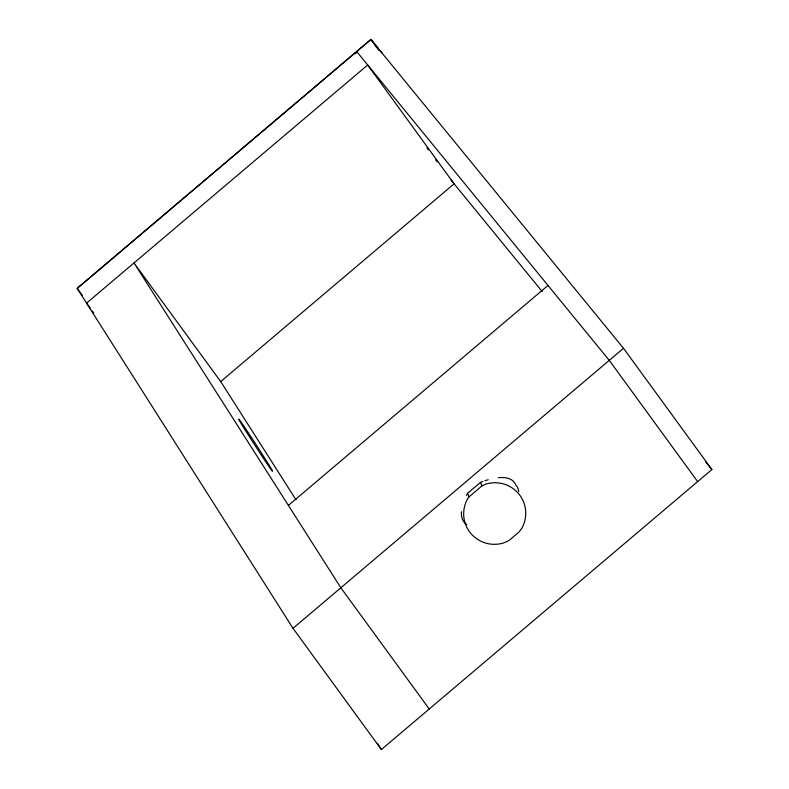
<?xml version="1.0" encoding="UTF-8"?>
<svg xmlns="http://www.w3.org/2000/svg" width="789" height="789" viewBox="0 0 789 789"><rect width="100%" height="100%" fill="white"/><g stroke="black" fill="none" stroke-linecap="round" stroke-linejoin="round"><path stroke-width="1.18" d="M355.583 53.79L356.756 51.63M469.09 496.804L467.453 499.042A31.116 30.722 -24.1 0 0 503.461 542.99L509.023 540.504L519.083 531.973L521.963 528.028A31.116 30.722 -24.1 0 0 485.965 484.081L482.04 485.837L469.09 496.804L467.542 493.362L480.491 482.385A78.348 28.226 -39.3 0 1 482.76 481.527M381.906 52.912L370.919 39.489L77.125 288.301L293.005 628.31L381.383 749.55L711.875 469.544L623.497 348.294L370.899 39.45L77.243 288.449L82.293 295.362M296.013 499.812L220.713 381.57L454.099 183.817L367.694 64.994L86.553 303.134L90.163 308.075M288.399 505.394L548 285.45M293.005 628.31L623.497 348.294M705.642 461.91L711.875 469.544M356.687 51.541L609.256 360.356L697.644 481.596M451.081 180.129L542.23 291.575M220.713 381.57L133.992 262.944L340.848 587.766L429.236 709.005M92.333 311.044L93.783 313.026M370.899 39.45L378.888 50.417M426.957 147.928L428.407 149.92M435.636 159.832L437.086 161.824M377.418 743.307L381.383 749.55M480.491 482.385L482.04 485.837M498.342 477.69A78.348 28.226 -39.3 0 1 515.789 485.117A65.467 23.591 -39.3 0 1 518.679 491.715M484.988 480.748A78.348 28.226 -39.3 0 1 488.223 479.732M466.851 524.606A85.153 30.682 -39.3 0 1 461.437 514.724A87.046 31.363 -39.3 0 1 461.447 511.745M466.496 495.413A87.046 31.363 -39.3 0 1 467.542 493.362M245.34 430.261A31.116 0.661 57.1 0 0 272.442 471.22A31.116 0.661 57.1 0 0 249.186 434.108A31.116 0.661 57.1 0 0 245.34 430.261"/></g></svg>
